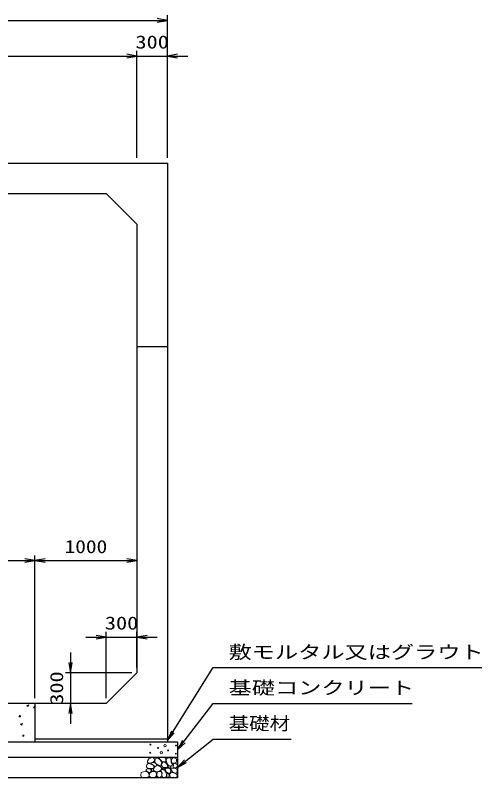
# Model space of a CAD drawing. Units: millimetres at full size. Extents: x 0 to 42050, y 0 to 29700.
# Drawn here: x 10082 to 14659, y 13670 to 21150 of the extents above; entities that cross this region are included whole.
import ezdxf
from ezdxf.enums import TextEntityAlignment as Align

# ---------------------------------------------------------------- set-up
doc = ezdxf.new("R2010")
doc.units = ezdxf.units.MM
for name, color, linetype, lineweight in [('D-DCR-HCHn', 4, 'Continuous', 9), ('D-STR-DIM', 7, 'Continuous', 25), ('D-STR-STRn', 1, 'Continuous', 25), ('D-STR-TXT', 7, 'Continuous', 25)]:
    doc.layers.add(name, color=color, linetype=linetype, lineweight=lineweight)
doc.styles.add('ＭＳ ゴシック', font='')
doc.styles.get('ＭＳ ゴシック').set_extended_font_data('MS Gothic')

# ---------------------------------------------------------------- blocks, each defined once
blk = doc.blocks.new('open_arrow')
at = {"color": 0, "linetype": 'Continuous', "lineweight": -2}
blk.add_lwpolyline([(7.5, 1.25), (0, 0), (7.5, -1.25)], dxfattribs=at)

msp = doc.modelspace()

# ---------------------------------------------------------------- linework, layer by layer
at = {"layer": 'D-DCR-HCHn'}
for p, q in [((10196.185, 14379.055), (10213.97, 14385.882)), ((10196.206, 14379.019), (10208.841, 14370.497)), ((10208.855, 14370.502), (10214.005, 14385.851)), ((10261.214, 14357.135), (10275, 14371.503)), ((10261.244, 14357.072), (10275, 14354.938)), ((10117.04, 14269.08), (10132.222, 14267.752)), ((10117.046, 14269.094), (10129.291, 14283.687)), ((10132.328, 14267.657), (10129.391, 14283.578)), ((10134.383, 14194.866), (10152.168, 14201.693)), ((10134.404, 14194.832), (10147.039, 14186.309)), ((10147.053, 14186.314), (10152.203, 14201.663)), ((10152.283, 14078.024), (10167.465, 14076.695)), ((10152.289, 14078.037), (10164.534, 14092.63)), ((10167.57, 14076.6), (10164.633, 14092.521))]:
    msp.add_line(p, q, dxfattribs=at)
for points in [[(11442.988, 13829.601), (11449.036, 13835.086), (11450.103, 13840.792), (11446.586, 13853.305), (11436.29, 13867.61), (11413.996, 13866.105), (11392.429, 13855.811), (11377.805, 13835.597), (11379.979, 13822.456), (11386.98, 13815.716), (11398.231, 13813.215), (11414.489, 13817.483), (11435.711, 13824.481)], [(11501.553, 13786.214), (11514.311, 13790.569), (11515.575, 13818.678), (11502.488, 13847.359), (11485.552, 13863.536), (11453.597, 13857.032), (11450.867, 13821.913), (11461.184, 13809.876), (11489.261, 13794.301)], [(11605.31, 13863.906), (11612.244, 13843.102), (11609.933, 13819.988), (11626.113, 13794.562), (11605.31, 13783.005), (11582.195, 13794.562), (11568.327, 13813.053), (11563.704, 13843.102), (11568.327, 13859.283), (11582.195, 13866.217)], [(11623.802, 13861.594), (11644.605, 13866.217), (11663.096, 13856.971), (11665.408, 13836.168), (11660.785, 13819.988), (11637.67, 13813.053), (11621.49, 13813.053), (11614.556, 13824.611), (11614.556, 13850.037)], [(11381.628, 13761.832), (11376.312, 13766.874), (11369.524, 13775.68), (11367.855, 13783.275), (11371.856, 13797.685), (11385.912, 13808.67), (11406.093, 13807.89), (11433.302, 13793.001), (11442.914, 13780.757), (11439.848, 13766.784), (11430.222, 13760.04), (11421.401, 13759.145), (11407.637, 13759.524), (11394.192, 13761.002)], [(11470.202, 13795.711), (11468.546, 13789.566), (11462.989, 13785.193), (11450.81, 13783.302), (11439.695, 13789.802), (11429.408, 13799.138), (11420.142, 13807.333), (11420.365, 13813.462), (11426.264, 13818.875), (11440.797, 13820.356), (11453.53, 13814.383), (11462.989, 13805.165), (11467.719, 13800.556)], [(11461.797, 13729.532), (11497.171, 13736.129), (11512.218, 13748.266), (11516.97, 13767.263), (11502.287, 13781.629), (11473.677, 13789.69), (11452.03, 13776.761), (11438.039, 13759.347), (11441.998, 13741.67)], [(11566.015, 13808.431), (11577.573, 13780.693), (11568.327, 13769.136), (11540.589, 13769.136), (11529.032, 13773.759), (11517.475, 13789.939), (11517.475, 13803.808), (11529.032, 13822.299), (11542.901, 13824.611)], [(11531.815, 13750.551), (11521.114, 13759.112), (11525.394, 13765.533), (11540.376, 13765.533), (11546.796, 13763.393), (11551.077, 13754.832), (11544.656, 13748.411)], [(11563.918, 13727.009), (11553.217, 13752.692), (11561.778, 13763.393), (11587.461, 13763.393), (11598.162, 13759.112), (11608.863, 13744.131), (11608.863, 13731.289), (11598.162, 13714.167), (11585.321, 13712.027)], [(11600.687, 13783.005), (11612.244, 13773.759), (11607.621, 13766.824), (11591.441, 13766.824), (11584.507, 13769.136), (11579.884, 13778.382), (11586.818, 13785.316)], [(11623.845, 13727.009), (11606.723, 13752.692), (11608.863, 13759.112), (11632.406, 13765.533), (11653.808, 13763.393), (11668.79, 13750.551), (11670.93, 13735.57), (11668.79, 13720.588), (11651.668, 13716.308)], [(11667.719, 13803.808), (11674.654, 13783.005), (11665.408, 13769.136), (11642.293, 13766.824), (11626.512, 13773.599), (11633.048, 13789.939), (11628.425, 13799.185), (11637.67, 13808.431), (11651.539, 13813.053)], [(11365.028, 13672.493), (11380.163, 13674.274), (11390.134, 13679.787), (11394.165, 13692.722), (11394.055, 13704.963), (11384.828, 13721.678), (11366.758, 13732.822), (11339.269, 13728.403), (11317.547, 13720.334), (11312.357, 13696.125), (11316.97, 13678.257), (11338.116, 13672.877)], [(11397.403, 13720.331), (11407.105, 13725.079), (11414.11, 13733.822), (11414.281, 13745.084), (11410.058, 13755.627), (11394.811, 13757.625), (11379.946, 13758.018), (11365.519, 13752.512), (11363.151, 13743.273), (11375.46, 13732.195), (11390.445, 13723.15)], [(11462.648, 13723.637), (11447.694, 13732.556), (11421.56, 13732.292), (11400.07, 13713.525), (11396.357, 13684.899), (11410.147, 13674.245), (11446.902, 13671.871), (11463.269, 13681.633), (11467.828, 13704.06)], [(11425.029, 13735.265), (11420.817, 13738.446), (11417.314, 13743.505), (11417.19, 13750.431), (11421.586, 13756.067), (11429.231, 13757.977), (11435.644, 13756.179), (11437.296, 13750.442), (11438.104, 13744.835), (11437.119, 13737.456), (11431.025, 13734.127)], [(11510.412, 13677.783), (11491.15, 13673.503), (11474.028, 13682.064), (11471.888, 13701.326), (11474.032, 13724.878), (11497.571, 13732.327), (11512.553, 13728.603), (11518.973, 13712.027), (11518.973, 13688.484)], [(11527.534, 13675.643), (11521.114, 13694.905), (11523.254, 13716.308), (11508.272, 13739.85), (11527.534, 13750.551), (11548.937, 13739.85), (11561.778, 13722.728), (11566.059, 13694.905), (11561.778, 13679.924), (11548.937, 13673.503)], [(11568.199, 13679.924), (11568.199, 13705.606), (11578.9, 13712.027), (11589.601, 13705.606), (11591.741, 13690.625), (11589.601, 13677.783), (11574.619, 13673.503)], [(11615.284, 13673.503), (11600.302, 13679.924), (11596.022, 13701.326), (11604.583, 13716.308), (11619.565, 13720.588), (11638.827, 13718.448), (11660.229, 13709.887), (11670.93, 13697.045), (11670.93, 13682.064), (11664.51, 13673.503), (11638.827, 13675.643)]]:
    msp.add_lwpolyline(points, close=True, dxfattribs=at)
msp.add_lwpolyline([(11531.568, 13868.547), (11548.907, 13866.446), (11560.742, 13858.701), (11560.374, 13839.819), (11554.486, 13826.087), (11539.975, 13826.185), (11519.893, 13829.153), (11510.201, 13843.689), (11500.918, 13853.492), (11498.116, 13864.345), (11510.901, 13868.547), (11531.918, 13868.547)], dxfattribs=at)
for centre, radius in [((11407.803, 13995.221), 4.5), ((11549.996, 13986.145), 11.25), ((11658.909, 13986.145), 4.5), ((11406.091, 13914.955), 4.5), ((11483.437, 13962.459), 4.5), ((11515.004, 13914.955), 11.25), ((11581.563, 13938.641), 4.5), ((11657.197, 13905.879), 4.5)]:
    msp.add_circle(centre, radius, dxfattribs=at)
at = {"layer": 'D-STR-DIM'}
for p, q in [((5475, 21100), (11575, 21100)), ((11575, 19750), (11575, 21150)), ((11275, 19750), (11275, 20800)), ((11275, 19750), (11275, 20800)), ((11575, 19750), (11575, 20800)), ((5775, 20750), (11275, 20750)), ((11075, 20750), (11775, 20750)), ((6775, 15800), (10275, 15800)), ((10275, 14450), (10275, 15850)), ((10275, 14450), (10275, 15850)), ((10275, 15800), (11275, 15800)), ((10775, 15050), (11475, 15050)), ((10975, 14450), (10975, 15100)), ((11275, 14750), (11275, 15100)), ((10625, 14900), (10625, 14200)), ((11225, 14700), (10575, 14700)), ((10925, 14400), (10575, 14400))]:
    msp.add_line(p, q, dxfattribs=at)
at = {"layer": 'D-STR-STRn'}
for p, q in [((5475, 19700), (11575, 19700)), ((11575, 19700), (11575, 14050)), ((6075, 19400), (10975, 19400)), ((10975, 19400), (11275, 19100)), ((11275, 19100), (11275, 14700)), ((11275, 17900), (11575, 17900)), ((11275, 14700), (10975, 14400)), ((10975, 14400), (6075, 14400)), ((10275, 14400), (10275, 14020)), ((11675, 14020), (5375, 14020)), ((11575, 14050), (10275, 14050)), ((11575, 14050), (11575, 14020)), ((11675, 14020), (11675, 13670)), ((11675, 13870), (5375, 13870)), ((11675, 13670), (5375, 13670))]:
    msp.add_line(p, q, dxfattribs=at)
at = {"layer": 'D-STR-TXT'}
for points in [[(11575, 14035), (12025, 14750), (12125, 14750), (14658.756, 14750)], [(11675, 13945), (12025, 14400), (12125, 14400), (13976.523, 14400)], [(11675, 13770), (12025, 14050), (12125, 14050), (12789.721, 14050)]]:
    msp.add_lwpolyline(points, dxfattribs=at)

# ---------------------------------------------------------------- block references
at = {"layer": 'D-STR-DIM', "xscale": 13.3, "yscale": 13.3}
for p, rotation in [((11575, 21100), 180), ((11275, 20750), 180), ((11275, 20750), 180), ((10275, 15800), 180), ((11275, 15800), 180), ((10975, 15050), 180), ((10625, 14700), 90), ((10625, 14400), 270)]:
    msp.add_blockref('open_arrow', p, dxfattribs=dict(at, rotation=rotation))
for p in [(11575, 20750), (10275, 15800), (11275, 15050)]:
    msp.add_blockref('open_arrow', p, dxfattribs=at)
at = {"layer": 'D-STR-TXT', "xscale": 13.3, "yscale": 13.3}
for p, rotation in [((11575, 14035), 57.8), ((11675, 13945), 52.4), ((11675, 13770), 38.7)]:
    msp.add_blockref('open_arrow', p, dxfattribs=dict(at, rotation=rotation))

# ---------------------------------------------------------------- texts
at = {"layer": 'D-STR-DIM', "style": 'ＭＳ ゴシック'}
for s, width, p in [('300', 1.25, (11425, 20887.5)), ('1000', 1.2, (10775, 15937.5)), ('300', 1.25, (11125, 15187.5))]:
    msp.add_text(s, height=128.3, dxfattribs=dict(at, width=width)).set_placement(p, align=Align.MIDDLE_CENTER)
at = {"layer": 'D-STR-DIM', "style": 'ＭＳ ゴシック', "width": 1.25}
msp.add_text('300', height=128.3, rotation=90, dxfattribs=at).set_placement((10487.5, 14550), align=Align.MIDDLE_CENTER)
at = {"layer": 'D-STR-TXT', "style": 'ＭＳ ゴシック'}
for s, width, p in [('敷モルタル又はグラウト', 1.3, (12175, 14800)), ('基礎コンクリート', 1.3, (12175, 14450)), ('基礎材', 1.15, (12175, 14100))]:
    msp.add_text(s, height=128.3, dxfattribs=dict(at, width=width)).set_placement(p, align=Align.BOTTOM_LEFT)

doc.saveas('drawing.dxf')
